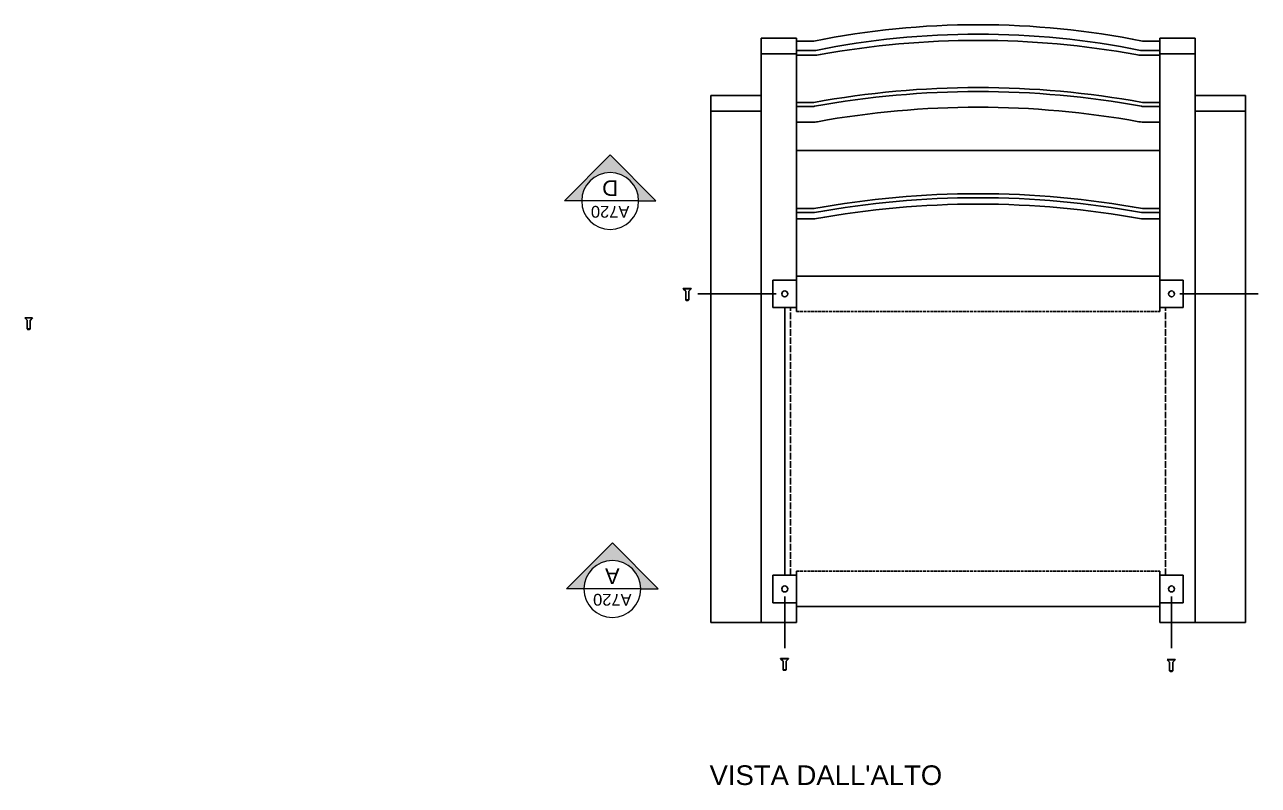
# Model space of a CAD drawing. Header units: millimetres. Extents: x -59 to 1311, y 25 to 454.
# Drawn here: x 158.7 to 315.6, y 304.9 to 401.7 of the extents above; entities that cross this region are included whole.
import ezdxf
from ezdxf.enums import TextEntityAlignment as Align

# ---------------------------------------------------------------- set-up
doc = ezdxf.new("R2010")
doc.units = ezdxf.units.MM
doc.linetypes.add('ACAD_ISO02W100', pattern=[15, 12, -3])
doc.layers.get('0').update_dxf_attribs({"color": 70})
doc.layers.add('A-ANNO-SYMB', color=202, linetype='Continuous', lineweight=18)
for name, color, linetype in [('G-ANNO-TEXT', 3, 'Continuous'), ('SIMBOLI', 201, 'Continuous'), ('viti sottili', 4, 'Continuous'), ('VITIGIUSTO', 61, 'Continuous')]:
    doc.layers.add(name, color=color, linetype=linetype)
doc.styles.add('ARIAL', font='arial.ttf')
doc.styles.get("Standard").update_dxf_attribs({"font": 'arial.ttf'})

# ---------------------------------------------------------------- blocks, each defined once
blk = doc.blocks.new('SYMBOL')
at = {"layer": 'A-ANNO-SYMB', "linetype": 'Continuous', "lineweight": 20}
h = blk.add_hatch(color=256, dxfattribs=at)
h.dxf.hatch_style = 1
h.paths.add_polyline_path([(11.2063, 4.9481), (11.316, 4.9481, -1), (11.678, 4.9481), (11.7877, 4.9481), (11.497, 5.2405)])
at = {"linetype": 'Continuous', "lineweight": 20}
blk.add_line((11.316, 4.9481), (11.678, 4.9481), dxfattribs=at)
at = {"layer": 'A-ANNO-SYMB', "linetype": 'Continuous', "lineweight": 20}
for p, q in [((11.2063, 4.9481), (11.497, 5.2405)), ((11.7877, 4.9481), (11.497, 5.2405)), ((11.316, 4.9481), (11.2063, 4.9481)), ((11.678, 4.9481), (11.7877, 4.9481))]:
    blk.add_line(p, q, dxfattribs=at)
blk.add_circle((11.497, 4.9481), 0.181, dxfattribs=at)
for tag, p in [('TAVOLA', (11.497, 5.08)), ('SEZIONE', (11.497, 4.9181))]:
    blk.add_attdef(tag, text='', height=0.1, dxfattribs=at).set_placement(p, align=Align.TOP_CENTER)

msp = doc.modelspace()

# ---------------------------------------------------------------- linework, layer by layer
for p, q in [((252.39, 399.96), (252.39, 325.66)), ((252.39, 399.96), (256.89, 399.96)), ((256.89, 399.96), (256.89, 365.18)), ((256.89, 399.56), (259.02, 399.56)), ((300.95, 399.56), (303.09, 399.56)), ((303.09, 399.96), (303.09, 365.18)), ((303.09, 399.96), (307.59, 399.96)), ((307.59, 399.96), (307.59, 325.66)), ((256.89, 397.96), (252.39, 397.96)), ((256.89, 398.36), (259.02, 398.36)), ((300.95, 398.36), (303.09, 398.36)), ((303.09, 397.96), (307.59, 397.96)), ((245.99, 392.66), (245.99, 325.66)), ((245.99, 392.66), (252.39, 392.66)), ((307.59, 392.66), (313.99, 392.66)), ((313.99, 392.66), (313.99, 325.66)), ((245.99, 390.66), (252.39, 390.66)), ((307.59, 390.66), (313.99, 390.66)), ((256.89, 385.66), (303.09, 385.66)), ((253.89, 369.18), (256.89, 369.18)), ((253.89, 369.18), (253.89, 365.68)), ((303.09, 369.68), (256.89, 369.68)), ((256.89, 369.68), (258.75, 369.68)), ((306.09, 369.18), (303.09, 369.18)), ((306.09, 369.18), (306.09, 365.68)), ((253.89, 365.68), (256.89, 365.68)), ((255.39, 331.66), (255.39, 365.68)), ((306.09, 365.68), (303.09, 365.68)), ((252.39, 331.66), (252.39, 328.16)), ((253.89, 331.66), (256.89, 331.66)), ((253.89, 331.66), (253.89, 328.16)), ((256.89, 331.66), (255.39, 331.66)), ((256.89, 332.16), (256.89, 325.66)), ((303.09, 332.16), (303.09, 325.66)), ((306.09, 331.66), (303.09, 331.66)), ((306.09, 331.66), (306.09, 328.16)), ((253.89, 328.16), (256.89, 328.16)), ((256.89, 328.16), (256.89, 327.66)), ((306.09, 328.16), (303.09, 328.16)), ((256.89, 327.66), (258.75, 327.66)), ((258.75, 327.66), (301.23, 327.66)), ((303.09, 327.66), (301.23, 327.66)), ((245.99, 325.66), (256.89, 325.66)), ((252.39, 325.66), (256.89, 325.66)), ((303.09, 325.66), (313.99, 325.66))]:
    msp.add_line(p, q)
at = {"linetype": 'ACAD_ISO02W100', "ltscale": 0.07}
for p, q in [((256.14, 331.66), (256.14, 365.68)), ((303.84, 331.66), (303.84, 365.68))]:
    msp.add_line(p, q, dxfattribs=at)
at = {"linetype": 'ACAD_ISO02W100', "ltscale": 0.03}
for p, q in [((256.89, 365.18), (303.09, 365.18)), ((256.89, 332.16), (303.09, 332.16))]:
    msp.add_line(p, q, dxfattribs=at)
for points in [[(256.89, 397.77), (259.02, 397.77, 0.045028), (259.9, 397.85, -0.090239), (300.07, 397.85, 0.038377), (300.82, 397.77), (303.08, 397.77)], [(256.89, 391.77), (259.02, 391.77, 0.045028), (259.1, 391.78, -0.090239), (300.88, 391.78, 0.022503), (300.92, 391.77), (303.09, 391.77)], [(256.89, 391.27), (259.02, 391.27, 0.045028), (259.19, 391.28, -0.090239), (300.79, 391.28, 0.029839), (300.9, 391.27), (303.09, 391.27)], [(256.89, 389.27), (259.02, 389.27, 0.045028), (259.54, 389.32, -0.090239), (300.43, 389.32, 0.036447), (300.85, 389.27), (303.09, 389.27)], [(256.89, 378.27), (259.02, 378.27, 0.045028), (259.1, 378.28, -0.090239), (300.88, 378.28, 0.022503), (300.92, 378.27), (303.09, 378.27)], [(256.89, 377.77), (259.02, 377.77, 0.045028), (259.19, 377.78, -0.090239), (300.79, 377.78, 0.029839), (300.9, 377.77), (303.09, 377.77)], [(256.89, 376.96), (259.02, 376.96, 0.045028), (259.19, 376.97, -0.090239), (300.79, 376.97, 0.029839), (300.9, 376.96), (303.09, 376.96)]]:
    msp.add_lwpolyline(points, format="xyb")
for centre, radius, start, end in [((279.99, 296.41), 105.25, 78.5503, 101.4497), ((279.99, 296.41), 104.05, 78.5459, 101.4541), ((259.02, 399.97), 0.411, 270, 280.3127), ((300.95, 399.97), 0.411, 259.6873, 270), ((259.02, 399.97), 1.61, 270, 280.8767), ((300.95, 399.97), 1.61, 259.1233, 270)]:
    msp.add_arc(centre, radius, start, end)
at = {"layer": 'SIMBOLI'}
for p, q in [((254.31, 367.43), (244.35, 367.43)), ((305.66, 367.43), (315.63, 367.43)), ((255.39, 328.95), (255.39, 322.38)), ((304.59, 328.95), (304.59, 322.38))]:
    msp.add_line(p, q, dxfattribs=at)
at = {"layer": 'viti sottili'}
for p, q in [((242.99, 368.1), (242.49, 368.1)), ((242.49, 368.07), (242.49, 368.1)), ((242.99, 368.07), (242.49, 368.07)), ((242.79, 367.77), (242.49, 368.07)), ((242.79, 367.77), (242.79, 366.66)), ((242.99, 368.1), (243.49, 368.1)), ((242.99, 368.07), (243.49, 368.07)), ((243.19, 367.76), (243.49, 368.07)), ((243.19, 367.76), (243.19, 366.66)), ((243.49, 368.07), (243.49, 368.1)), ((243.19, 366.66), (242.79, 366.66)), ((242.85, 366.6), (243.12, 366.6)), ((159.21, 364.4), (158.71, 364.4)), ((158.71, 364.37), (158.71, 364.4)), ((159.21, 364.37), (158.71, 364.37)), ((159.01, 364.07), (158.71, 364.37)), ((159.01, 364.07), (159.01, 362.97)), ((159.21, 364.4), (159.71, 364.4)), ((159.21, 364.37), (159.71, 364.37)), ((159.41, 364.06), (159.71, 364.37)), ((159.41, 364.06), (159.41, 362.97)), ((159.71, 364.37), (159.71, 364.4)), ((159.41, 362.97), (159.01, 362.97)), ((159.08, 362.9), (159.34, 362.9)), ((255.37, 321.07), (254.87, 321.07)), ((254.87, 321.04), (254.87, 321.07)), ((255.37, 321.04), (254.87, 321.04)), ((255.17, 320.74), (254.87, 321.04)), ((255.17, 320.74), (255.17, 319.63)), ((255.37, 321.07), (255.87, 321.07)), ((255.37, 321.04), (255.87, 321.04)), ((255.57, 320.73), (255.87, 321.04)), ((255.57, 320.73), (255.57, 319.63)), ((255.87, 321.04), (255.87, 321.07)), ((304.54, 320.93), (304.04, 320.93)), ((304.54, 320.91), (304.04, 320.91)), ((304.34, 320.6), (304.04, 320.91)), ((304.34, 320.6), (304.34, 319.5)), ((304.54, 320.93), (305.04, 320.93)), ((304.54, 320.91), (305.04, 320.91)), ((304.74, 320.6), (305.04, 320.91)), ((304.74, 320.6), (304.74, 319.5)), ((305.04, 320.91), (305.04, 320.93)), ((255.57, 319.63), (255.17, 319.63)), ((255.24, 319.57), (255.51, 319.57)), ((304.34, 319.5), (304.74, 319.5)), ((304.67, 319.43), (304.4, 319.43))]:
    msp.add_line(p, q, dxfattribs=at)
for centre, start, end in [((242.96, 366.77), 211.5211, 238.4789), ((243.01, 366.77), 301.5211, 328.4789), ((159.18, 363.07), 211.5211, 238.4789), ((159.24, 363.07), 301.5211, 328.4789), ((255.35, 319.74), 211.5211, 238.4789), ((255.4, 319.74), 301.5211, 328.4789), ((304.51, 319.61), 211.5211, 238.4789), ((304.56, 319.61), 301.5211, 328.4789)]:
    msp.add_arc(centre, 0.202, start, end, dxfattribs=at)
at = {"layer": 'VITIGIUSTO'}
for centre in [(255.39, 367.43), (304.59, 367.43), (255.39, 329.91), (304.59, 329.91)]:
    msp.add_circle(centre, 0.377, dxfattribs=at)

# ---------------------------------------------------------------- block references
at = {"layer": 'SIMBOLI', "linetype": 'Continuous', "lineweight": 20}
ref = msp.add_blockref('SYMBOL', (463.12, 280.28), dxfattribs=dict(at, xscale=-20, yscale=20, zscale=20))
ref.add_attrib('SEZIONE', 'D', dxfattribs={"layer": '0', "linetype": 'Continuous', "lineweight": 20, "height": 2, "rotation": 180, "style": 'ARIAL'}).set_placement((233.18, 379.88), align=Align.TOP_CENTER)
ref.add_attrib('TAVOLA', 'A720', dxfattribs={"layer": '0', "linetype": 'Continuous', "lineweight": 20, "height": 1.5, "rotation": 180, "style": 'ARIAL'}).set_placement((233.18, 377.12), align=Align.TOP_CENTER)
ref = msp.add_blockref('SYMBOL', (463.4, 230.95), dxfattribs=dict(at, xscale=-20, yscale=20, zscale=20))
ref.add_attrib('SEZIONE', 'A', dxfattribs={"layer": '0', "linetype": 'Continuous', "lineweight": 20, "height": 2, "rotation": 180, "style": 'ARIAL'}).set_placement((233.46, 330.55), align=Align.TOP_CENTER)
ref.add_attrib('TAVOLA', 'A720', dxfattribs={"layer": '0', "linetype": 'Continuous', "lineweight": 20, "height": 1.5, "rotation": 180, "style": 'ARIAL'}).set_placement((233.46, 327.79), align=Align.TOP_CENTER)

# ---------------------------------------------------------------- texts
at = {"layer": 'G-ANNO-TEXT', "insert": (245.83, 307.48), "char_height": 2.5, "attachment_point": 1, "style": 'ARIAL'}
msp.add_mtext_dynamic_manual_height_columns("VISTA DALL'ALTO", width=41.2234, gutter_width=12.5, heights=[0], dxfattribs=at)

doc.saveas('drawing.dxf')
